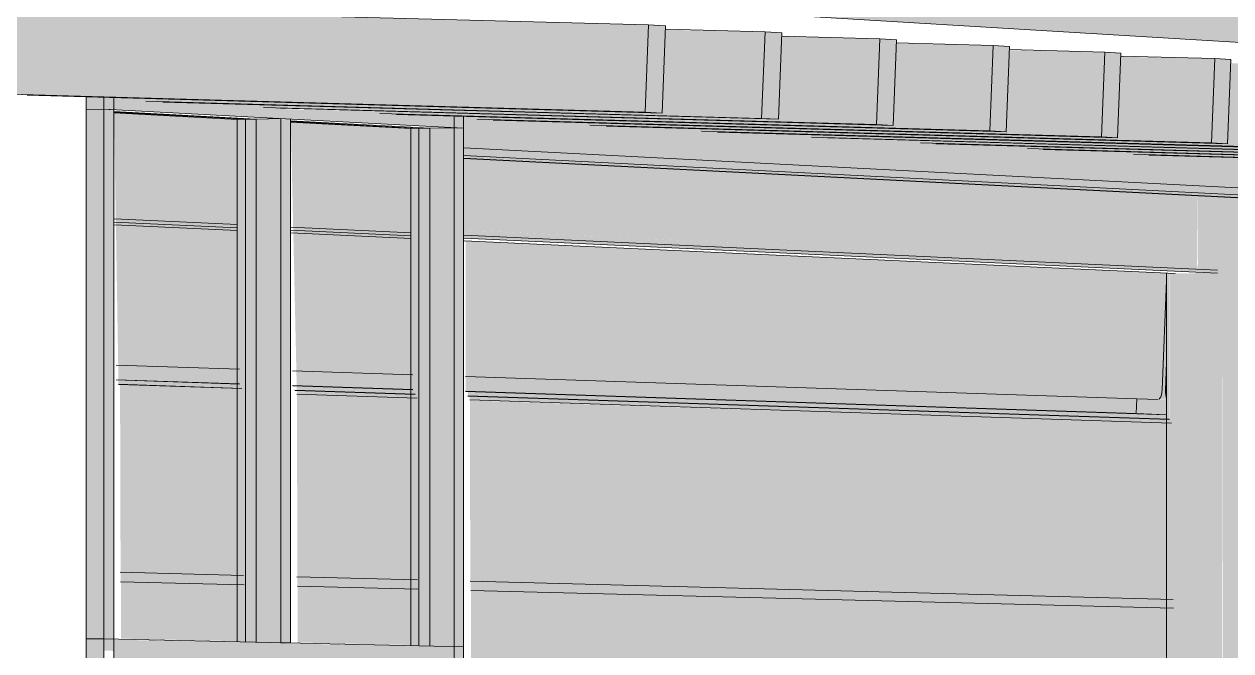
# Model space of a CAD drawing. Header units: inches. Extents: x 30764 to 92544, y -36095 to 66.
# Drawn here: x 92529.17136 to 92529.21422, y 66.01302 to 66.03527 of the extents above; entities that cross this region are included whole.
import ezdxf

# ---------------------------------------------------------------- set-up
doc = ezdxf.new("R2010")
doc.units = ezdxf.units.IN
doc.header["$MEASUREMENT"] = 0
for name, color, linetype, lineweight in [('A-GLAZ-CURT', 52, 'Continuous', 9), ('A-GLAZ-CWMG', 51, 'Continuous', 9), ('A-ROOF', 132, 'Continuous', 13), ('L-SITE-WALL', 31, 'Continuous', 13), ('M-HVAC-DUCT', 70, 'Continuous', 9), ('S-BEAM', 12, 'Continuous', 9), ('S-COLS', 52, 'Continuous', 9)]:
    doc.layers.add(name, color=color, linetype=linetype, lineweight=lineweight)

msp = doc.modelspace()

# ---------------------------------------------------------------- hatches: boundary and pattern name
at = {"layer": 'A-GLAZ-CURT', "transparency": 33554458}
for points in [[(92529.179608, 66.013326), (92529.179608, 66.031901), (92529.174548, 66.032151), (92529.174549, 66.032121), (92529.178931, 66.03189), (92529.178931, 66.013341)], [(92529.18577, 66.013191), (92529.18577, 66.031577), (92529.180824, 66.031837), (92529.180826, 66.031791), (92529.185098, 66.031566), (92529.185098, 66.013205)], [(92529.179175, 66.015361), (92529.179155, 66.022336), (92529.17477, 66.022481), (92529.17479, 66.015471), (92529.178918, 66.015367)], [(92529.185346, 66.015206), (92529.185325, 66.021989), (92529.18105, 66.022125), (92529.181071, 66.015313), (92529.183303, 66.015257)]]:
    msp.add_hatch(color=256, dxfattribs=at).paths.add_polyline_path(points, flags=0)
h = msp.add_hatch(color=256, dxfattribs=at)
h.paths.add_polyline_path([(92529.179186, 66.013356), (92529.179186, 66.015362), (92529.174801, 66.015472), (92529.174801, 66.013452), (92529.178929, 66.013361)], flags=0)
h.paths.add_polyline_path([(92529.179092, 66.02233), (92529.17894, 66.031891), (92529.174558, 66.032122), (92529.174715, 66.022476), (92529.178836, 66.022339)], flags=0)
h = msp.add_hatch(color=256, dxfattribs=at)
h.paths.add_polyline_path([(92529.185357, 66.01322), (92529.185357, 66.015206), (92529.181082, 66.015314), (92529.181082, 66.013314), (92529.183314, 66.013265)], flags=0)
h.paths.add_polyline_path([(92529.185319, 66.021989), (92529.185107, 66.031567), (92529.180835, 66.031792), (92529.18105, 66.022134), (92529.184985, 66.022)], flags=0)
at = {"layer": 'A-GLAZ-CWMG', "lineweight": 5}
for points in [[(92529.173566, 66.013021), (92529.174195, 66.013025), (92529.174195, 66.032673), (92529.173566, 66.032691), (92529.173566, 66.013025)], [(92529.180651, 66.031906), (92529.180651, 66.032278), (92529.179866, 66.032316), (92529.179866, 66.032407), (92529.175683, 66.032539), (92529.175683, 66.032632), (92529.174195, 66.032673), (92529.174195, 66.032247), (92529.180479, 66.031916)], [(92529.174546, 66.013017), (92529.174546, 66.032229), (92529.174195, 66.032217), (92529.174195, 66.013025), (92529.17429, 66.013023)], [(92529.186972, 66.031573), (92529.186949, 66.031998), (92529.183992, 66.032095), (92529.183992, 66.032185), (92529.180651, 66.032248), (92529.180651, 66.031906), (92529.186949, 66.031574)], [(92529.180479, 66.013307), (92529.180479, 66.031906), (92529.179608, 66.031901), (92529.179608, 66.013326), (92529.179951, 66.013319)], [(92529.180823, 66.013299), (92529.180823, 66.031897), (92529.180479, 66.031886), (92529.180479, 66.013307)], [(92529.253951, 66.027424), (92529.253951, 66.028377), (92529.252356, 66.028434), (92529.252356, 66.028502), (92529.249121, 66.028607), (92529.249121, 66.028676), (92529.245847, 66.028781), (92529.245847, 66.028851), (92529.242532, 66.028958), (92529.242532, 66.029029), (92529.239177, 66.029137), (92529.239177, 66.029209), (92529.235658, 66.029325), (92529.235658, 66.029394), (92529.23234, 66.029501), (92529.23234, 66.029575), (92529.228841, 66.029688), (92529.228841, 66.029763), (92529.22533, 66.029875), (92529.22533, 66.029951), (92529.221757, 66.030066), (92529.221757, 66.030143), (92529.218119, 66.03026), (92529.218119, 66.030338), (92529.214475, 66.030454), (92529.214475, 66.030534), (92529.210762, 66.030652), (92529.210762, 66.030733), (92529.207001, 66.030853), (92529.207001, 66.030935), (92529.203191, 66.031056), (92529.203191, 66.031139), (92529.19933, 66.031272), (92529.19933, 66.031346), (92529.195417, 66.031488), (92529.195417, 66.031556), (92529.191452, 66.031682), (92529.191452, 66.031769), (92529.187437, 66.031896), (92529.187437, 66.031984), (92529.186973, 66.031997), (92529.186973, 66.030879), (92529.253222, 66.027462)], [(92529.186635, 66.013171), (92529.186635, 66.031591), (92529.18577, 66.031573), (92529.18577, 66.013191)], [(92529.186972, 66.012753), (92529.186949, 66.031574), (92529.186635, 66.031562), (92529.186635, 66.01276)], [(92529.253224, 66.027149), (92529.253203, 66.02746), (92529.186975, 66.030876), (92529.186975, 66.030528), (92529.253203, 66.027151)], [(92529.180651, 66.012472), (92529.180651, 66.013303), (92529.174546, 66.013412), (92529.174546, 66.012597), (92529.180479, 66.012475)], [(92529.186635, 66.012348), (92529.186635, 66.013171), (92529.180651, 66.013278), (92529.180651, 66.012472), (92529.185769, 66.012366)], [(92529.174195, 66.002665), (92529.174195, 66.013025), (92529.173566, 66.013021), (92529.173566, 66.002668)]]:
    msp.add_hatch(color=256, dxfattribs=at).paths.add_polyline_path(points, flags=0)
at = {"layer": 'A-ROOF', "lineweight": 5}
msp.add_hatch(color=256, dxfattribs=at).paths.add_polyline_path([(92529.342807, 66.026841), (92529.342807, 66.02776), (92529.193532, 66.037119), (92529.193532, 66.03589), (92529.340917, 66.026955)], flags=0)
at = {"layer": 'L-SITE-WALL', "lineweight": 5}
h = msp.add_hatch(color=256, dxfattribs=at)
h.paths.add_polyline_path([(92529.229803, 66.008628), (92529.229803, 66.01052), (92529.215203, 66.010796), (92529.215203, 66.008855), (92529.227173, 66.008669)], flags=0)
h.paths.add_polyline_path([(92529.212196, 66.008902), (92529.212196, 66.010853), (92529.187235, 66.011325), (92529.187235, 66.009289), (92529.209627, 66.008942)], flags=0)
h.paths.add_polyline_path([(92529.229803, 66.011741), (92529.229803, 66.014088), (92529.215203, 66.014456), (92529.215203, 66.012049), (92529.227173, 66.011797)], flags=0)
h.paths.add_polyline_path([(92529.212196, 66.012113), (92529.212196, 66.014531), (92529.187235, 66.015159), (92529.187235, 66.01264), (92529.209627, 66.012167)], flags=0)
h.paths.add_polyline_path([(92529.349391, 66.027613), (92529.349391, 66.027742), (92529.17382, 66.038908), (92529.17382, 66.037672), (92529.19385, 66.037167), (92529.343189, 66.027787)], flags=0)
at = {"layer": 'M-HVAC-DUCT', "lineweight": 5}
h = msp.add_hatch(color=256, dxfattribs=at)
h.paths.add_polyline_path([(92529.244067, 66.01756), (92529.243969, 66.018348), (92529.243745, 66.019008), (92529.243511, 66.019462), (92529.243101, 66.019948), (92529.21603, 66.020873), (92529.215951, 66.020973), (92529.215168, 66.020999), (92529.215167, 66.018497), (92529.240297, 66.017682)], flags=0)
h.paths.add_polyline_path([(92529.21216, 66.018594), (92529.212162, 66.021099), (92529.187203, 66.021908), (92529.187201, 66.019404), (92529.209592, 66.018678)], flags=0)
h = msp.add_hatch(color=256, dxfattribs=at)
h.paths.add_polyline_path([(92529.240771, 66.014103), (92529.241413, 66.014174), (92529.242031, 66.014373), (92529.242601, 66.014694), (92529.243101, 66.015125), (92529.243511, 66.015648), (92529.243845, 66.016344), (92529.244004, 66.016889), (92529.244067, 66.01756), (92529.215167, 66.018497), (92529.215173, 66.014766), (92529.240304, 66.014116)], flags=0)
h.paths.add_polyline_path([(92529.212167, 66.014844), (92529.21216, 66.018594), (92529.187201, 66.019404), (92529.187207, 66.01549), (92529.209598, 66.01491)], flags=0)
h = msp.add_hatch(color=256, dxfattribs=at)
h.paths.add_polyline_path([(92529.236626, 66.013916), (92529.237152, 66.013974), (92529.237739, 66.014183), (92529.215188, 66.014767), (92529.21519, 66.014455), (92529.235935, 66.013933)], flags=0)
h.paths.add_polyline_path([(92529.212184, 66.014531), (92529.212182, 66.014845), (92529.187222, 66.015491), (92529.187224, 66.015158), (92529.209615, 66.014595)], flags=0)
at = {"layer": 'S-BEAM', "lineweight": 5}
for points in [[(92529.193419, 66.032148), (92529.19354, 66.035242), (92529.170855, 66.035843), (92529.170855, 66.032782), (92529.191772, 66.032194)], [(92529.194023, 66.032115), (92529.194143, 66.035206), (92529.19354, 66.035242), (92529.193419, 66.032148), (92529.19354, 66.032141)], [(92529.197555, 66.031923), (92529.197675, 66.034996), (92529.194146, 66.035071), (92529.194031, 66.032116), (92529.175683, 66.032632), (92529.175683, 66.032539), (92529.196154, 66.031963)], [(92529.201633, 66.031702), (92529.201753, 66.034753), (92529.198273, 66.034826), (92529.198158, 66.031892), (92529.179866, 66.032407), (92529.179866, 66.032316), (92529.200536, 66.031733)], [(92529.19815, 66.031891), (92529.19827, 66.03496), (92529.197675, 66.034996), (92529.197555, 66.031923), (92529.197675, 66.031917)], [(92529.20222, 66.03167), (92529.20234, 66.034718), (92529.201753, 66.034753), (92529.201633, 66.031702), (92529.201753, 66.031696)], [(92529.205655, 66.031484), (92529.205774, 66.034514), (92529.202343, 66.034585), (92529.202228, 66.031671), (92529.183992, 66.032185), (92529.183992, 66.032095), (92529.204918, 66.031505)], [(92529.209622, 66.031268), (92529.209741, 66.034278), (92529.206356, 66.034347), (92529.206242, 66.031453), (92529.187437, 66.031984), (92529.187462, 66.031895), (92529.2093, 66.031277)], [(92529.206234, 66.031452), (92529.206353, 66.034479), (92529.205774, 66.034514), (92529.205655, 66.031484), (92529.205775, 66.031477)], [(92529.210193, 66.031237), (92529.210312, 66.034244), (92529.209741, 66.034278), (92529.209622, 66.031268), (92529.209852, 66.031256)], [(92529.213536, 66.031056), (92529.213654, 66.034045), (92529.210315, 66.034112), (92529.210202, 66.031238), (92529.191452, 66.031769), (92529.191452, 66.031682), (92529.21032, 66.031147)], [(92529.217396, 66.030846), (92529.217513, 66.033815), (92529.21422, 66.033881), (92529.214107, 66.031026), (92529.195417, 66.031556), (92529.195417, 66.03147), (92529.216189, 66.030881)], [(92529.214099, 66.031025), (92529.214217, 66.034011), (92529.213654, 66.034045), (92529.213536, 66.031056), (92529.213682, 66.031048)], [(92529.221205, 66.03064), (92529.221321, 66.033588), (92529.218072, 66.033652), (92529.21796, 66.030817), (92529.19933, 66.031346), (92529.19933, 66.031262), (92529.22026, 66.030666)], [(92529.224963, 66.030436), (92529.225079, 66.033365), (92529.221873, 66.033427), (92529.221761, 66.030611), (92529.203191, 66.031139), (92529.203191, 66.031056), (92529.222456, 66.030507)], [(92529.228671, 66.030234), (92529.228787, 66.033144), (92529.225623, 66.033205), (92529.225512, 66.030407), (92529.207001, 66.030925), (92529.207001, 66.030853), (92529.226838, 66.030287)], [(92529.23233, 66.030036), (92529.232445, 66.032926), (92529.229323, 66.032985), (92529.229213, 66.030206), (92529.210762, 66.030733), (92529.210762, 66.030652), (92529.231221, 66.030067)], [(92529.211781, 66.022281), (92529.211934, 66.026428), (92529.18704, 66.027583), (92529.18704, 66.023092), (92529.210882, 66.022311)], [(92529.210859, 66.021442), (92529.21088, 66.02197), (92529.187038, 66.022756), (92529.187038, 66.022233), (92529.20937, 66.021491)], [(92529.211632, 66.021941), (92529.211702, 66.021985), (92529.211756, 66.022109), (92529.211773, 66.022281), (92529.18704, 66.023092), (92529.18704, 66.022756), (92529.211361, 66.021951)]]:
    msp.add_hatch(color=256, dxfattribs=at).paths.add_polyline_path(points, flags=0)
h = msp.add_hatch(color=256, dxfattribs=at)
h.paths.add_polyline_path([(92529.253212, 66.024862), (92529.253212, 66.027127), (92529.214935, 66.029078), (92529.214935, 66.02665), (92529.248827, 66.025067)], flags=0)
h.paths.add_polyline_path([(92529.21302, 66.026739), (92529.21302, 66.029175), (92529.186984, 66.030502), (92529.186984, 66.027955), (92529.209363, 66.02691)], flags=0)
h = msp.add_hatch(color=256, dxfattribs=at)
h.paths.add_polyline_path([(92529.253212, 66.024705), (92529.253212, 66.024862), (92529.214935, 66.026645), (92529.214935, 66.026481), (92529.249334, 66.024885)], flags=0)
h.paths.add_polyline_path([(92529.21311, 66.026566), (92529.213047, 66.026634), (92529.21302, 66.026739), (92529.186984, 66.027953), (92529.186984, 66.027779), (92529.209363, 66.02674)], flags=0)
h = msp.add_hatch(color=256, dxfattribs=at)
h.paths.add_polyline_path([(92529.25321, 66.024607), (92529.25321, 66.024705), (92529.214934, 66.026464), (92529.214934, 66.026377), (92529.248825, 66.02481)], flags=0)
h.paths.add_polyline_path([(92529.213745, 66.026432), (92529.213745, 66.026536), (92529.186983, 66.027771), (92529.186983, 66.027669), (92529.213056, 66.026463)], flags=0)
h = msp.add_hatch(color=256, dxfattribs=at)
h.paths.add_polyline_path([(92529.211934, 66.021401), (92529.211934, 66.021932), (92529.211361, 66.021951), (92529.210879, 66.021941), (92529.21088, 66.021441)], flags=0)
h.paths.add_polyline_path([(92529.211934, 66.021941), (92529.211906, 66.022109), (92529.211895, 66.022281), (92529.211934, 66.024063), (92529.211934, 66.026164), (92529.211756, 66.022109), (92529.21169, 66.021973), (92529.211702, 66.02195), (92529.211771, 66.021947)], flags=0)
h = msp.add_hatch(color=256, dxfattribs=at)
h.paths.add_polyline_path([(92529.252666, 66.020693), (92529.252821, 66.024544), (92529.215026, 66.026298), (92529.215026, 66.021932), (92529.252122, 66.020711)], flags=0)
h.paths.add_polyline_path([(92529.212027, 66.022031), (92529.212027, 66.023281), (92529.211999, 66.022111), (92529.212021, 66.022031)], flags=0)
h = msp.add_hatch(color=256, dxfattribs=at)
h.paths.add_polyline_path([(92529.251868, 66.019912), (92529.251888, 66.020402), (92529.215024, 66.021621), (92529.215024, 66.021139), (92529.251573, 66.019921)], flags=0)
h.paths.add_polyline_path([(92529.212025, 66.021239), (92529.212025, 66.021405), (92529.187121, 66.022233), (92529.187121, 66.022069), (92529.211723, 66.021249)], flags=0)
h = msp.add_hatch(color=256, dxfattribs=at)
h.paths.add_polyline_path([(92529.252932, 66.019737), (92529.252932, 66.019878), (92529.215103, 66.021139), (92529.215103, 66.021), (92529.252626, 66.019747)], flags=0)
h.paths.add_polyline_path([(92529.212103, 66.0211), (92529.212103, 66.021239), (92529.187191, 66.022053), (92529.187191, 66.021932), (92529.20954, 66.021185)], flags=0)
h = msp.add_hatch(color=256, dxfattribs=at)
h.paths.add_polyline_path([(92529.252537, 66.020377), (92529.252597, 66.020418), (92529.252644, 66.020534), (92529.252659, 66.020694), (92529.215026, 66.021932), (92529.215026, 66.021622), (92529.252283, 66.020387)], flags=0)
h.paths.add_polyline_path([(92529.212027, 66.02194), (92529.212027, 66.021949), (92529.211928, 66.021947)], flags=0)
at = {"layer": 'S-COLS', "lineweight": 5}
h = msp.add_hatch(color=256, dxfattribs=at)
h.paths.add_polyline_path([(92529.212046, 65.974948), (92529.21391, 65.97503), (92529.21391, 65.991985), (92529.212046, 65.991958), (92529.212046, 65.975957)], flags=0)
h.paths.add_polyline_path([(92529.212046, 65.993192), (92529.21391, 65.993214), (92529.21391, 66.010804), (92529.212046, 66.01084), (92529.212046, 65.993505)], flags=0)
h.paths.add_polyline_path([(92529.21391, 66.012059), (92529.21391, 66.02913), (92529.21302, 66.029175), (92529.213049, 66.026631), (92529.21311, 66.026566), (92529.213745, 66.026529), (92529.213714, 66.026433), (92529.212046, 66.026423), (92529.212046, 66.012099), (92529.213782, 66.012062)], flags=0)
h = msp.add_hatch(color=256, dxfattribs=at)
h.paths.add_polyline_path([(92529.21391, 65.97503), (92529.214153, 65.975041), (92529.214134, 65.991988), (92529.21391, 65.991985), (92529.21391, 65.975957)], flags=0)
h.paths.add_polyline_path([(92529.21391, 65.993214), (92529.214153, 65.993217), (92529.214153, 66.0108), (92529.21391, 66.010804), (92529.21391, 65.993499)], flags=0)
h.paths.add_polyline_path([(92529.214153, 66.012054), (92529.214153, 66.029117), (92529.21391, 66.02913), (92529.213941, 66.012058), (92529.214113, 66.012055)], flags=0)
h = msp.add_hatch(color=256, dxfattribs=at)
h.paths.add_polyline_path([(92529.214153, 65.975041), (92529.214921, 65.975075), (92529.214921, 65.991999), (92529.214153, 65.991988), (92529.214153, 65.975957)], flags=0)
h.paths.add_polyline_path([(92529.214153, 65.993217), (92529.214921, 65.993226), (92529.214921, 66.010785), (92529.214153, 66.0108), (92529.214153, 65.993499)], flags=0)
h.paths.add_polyline_path([(92529.214921, 66.012038), (92529.214921, 66.029078), (92529.214153, 66.029117), (92529.214153, 66.012054), (92529.214784, 66.01204)], flags=0)
h = msp.add_hatch(color=256, dxfattribs=at)
h.paths.add_polyline_path([(92529.211933, 65.974943), (92529.212031, 65.974948), (92529.212022, 65.991958), (92529.211933, 65.991957), (92529.211933, 65.975957)], flags=0)
h.paths.add_polyline_path([(92529.211933, 65.993191), (92529.212031, 65.993192), (92529.212031, 66.01084), (92529.211933, 66.010842), (92529.211933, 65.993506)], flags=0)
h.paths.add_polyline_path([(92529.212031, 66.012099), (92529.212031, 66.026423), (92529.211933, 66.026428), (92529.211945, 66.012101), (92529.211995, 66.0121)], flags=0)

# ---------------------------------------------------------------- linework, layer by layer
at = {"layer": 'A-GLAZ-CURT'}
for p, q in [((92529.179608, 66.031901), (92529.174548, 66.032168)), ((92529.174548, 66.032141), (92529.179221, 66.031895)), ((92529.179221, 66.031895), (92529.179608, 66.031901)), ((92529.179221, 66.031895), (92529.179221, 66.013335)), ((92529.179608, 66.013326), (92529.179608, 66.031901)), ((92529.18577, 66.031577), (92529.180824, 66.031837)), ((92529.180825, 66.031811), (92529.185386, 66.031571)), ((92529.185386, 66.031571), (92529.18577, 66.031577)), ((92529.185386, 66.031571), (92529.185386, 66.013199)), ((92529.18577, 66.013191), (92529.18577, 66.031577))]:
    msp.add_line(p, q, dxfattribs=at)
at = {"layer": 'A-GLAZ-CWMG'}
for p, q in [((92529.174195, 66.032247), (92529.174195, 66.032659)), ((92529.174195, 66.032659), (92529.174195, 66.013025)), ((92529.174546, 66.013017), (92529.174546, 66.03264)), ((92529.173566, 66.032237), (92529.174195, 66.032247)), ((92529.173566, 66.032237), (92529.174195, 66.032247)), ((92529.174195, 66.032247), (92529.180651, 66.031906)), ((92529.174195, 66.032247), (92529.174546, 66.032229)), ((92529.174195, 66.032247), (92529.174195, 66.013445)), ((92529.174546, 66.013437), (92529.174546, 66.032229)), ((92529.174549, 66.032121), (92529.178931, 66.03189)), ((92529.178931, 66.03189), (92529.179608, 66.031901)), ((92529.178931, 66.03189), (92529.178931, 66.013341)), ((92529.179608, 66.031901), (92529.180479, 66.031916)), ((92529.180479, 66.031916), (92529.180823, 66.031897)), ((92529.180479, 66.031916), (92529.180479, 66.013307)), ((92529.180651, 66.031906), (92529.186972, 66.031573)), ((92529.180823, 66.013299), (92529.180823, 66.031897)), ((92529.180826, 66.031791), (92529.185098, 66.031566)), ((92529.186635, 66.031994), (92529.186635, 66.01276)), ((92529.186972, 66.031976), (92529.186972, 66.031573)), ((92529.186972, 66.012753), (92529.186972, 66.031976)), ((92529.185098, 66.031566), (92529.18577, 66.031577)), ((92529.185098, 66.031566), (92529.185098, 66.013205)), ((92529.185098, 66.031566), (92529.185098, 66.013205)), ((92529.18577, 66.031577), (92529.186635, 66.031591)), ((92529.186635, 66.031591), (92529.186972, 66.031573)), ((92529.186635, 66.031591), (92529.186635, 66.013171)), ((92529.186972, 66.013164), (92529.186972, 66.031573)), ((92529.253951, 66.027424), (92529.186973, 66.030879)), ((92529.253326, 66.027219), (92529.186975, 66.030612)), ((92529.253326, 66.027128), (92529.186975, 66.03051)), ((92529.253202, 66.027126), (92529.186975, 66.030501)), ((92529.174195, 66.013445), (92529.173566, 66.013441)), ((92529.174195, 66.013445), (92529.173566, 66.013441)), ((92529.174195, 66.012605), (92529.174195, 66.013445)), ((92529.180651, 66.013303), (92529.174195, 66.013445)), ((92529.174546, 66.013437), (92529.174195, 66.013445)), ((92529.180823, 66.013299), (92529.180479, 66.013307)), ((92529.186972, 66.013164), (92529.180651, 66.013303)), ((92529.174195, 66.013025), (92529.174195, 66.002665)), ((92529.174546, 66.002663), (92529.174546, 66.013017)), ((92529.186972, 66.013164), (92529.186635, 66.013171)), ((92529.186972, 66.013164), (92529.186972, 66.012341))]:
    msp.add_line(p, q, dxfattribs=at)
at = {"layer": 'A-ROOF'}
msp.add_line((92529.342807, 66.026841), (92529.193532, 66.03589), dxfattribs=at)
at = {"layer": 'L-SITE-WALL'}
msp.add_line((92529.173566, 66.002668), (92529.173566, 66.03269), dxfattribs=at)
at = {"layer": 'M-HVAC-DUCT'}
for p, q in [((92529.179157, 66.015696), (92529.174772, 66.01581)), ((92529.179174, 66.015359), (92529.174788, 66.015469)), ((92529.185328, 66.015537), (92529.181053, 66.015647)), ((92529.212165, 66.014842), (92529.187206, 66.015488)), ((92529.185345, 66.015204), (92529.181069, 66.015312)), ((92529.212183, 66.014529), (92529.187222, 66.015157))]:
    msp.add_line(p, q, dxfattribs=at)
at = {"layer": 'S-BEAM'}
for p, q in [((92529.170855, 66.035843), (92529.19354, 66.035242)), ((92529.19354, 66.035242), (92529.193419, 66.032148)), ((92529.194143, 66.035206), (92529.19354, 66.035242)), ((92529.194023, 66.032115), (92529.194143, 66.035206)), ((92529.194147, 66.03509), (92529.197675, 66.034996)), ((92529.197675, 66.034996), (92529.197555, 66.031923)), ((92529.19827, 66.03496), (92529.197675, 66.034996)), ((92529.19815, 66.031891), (92529.19827, 66.03496)), ((92529.198274, 66.034846), (92529.201753, 66.034753)), ((92529.201753, 66.034753), (92529.201633, 66.031702)), ((92529.20234, 66.034718), (92529.201753, 66.034753)), ((92529.20222, 66.03167), (92529.20234, 66.034718)), ((92529.202343, 66.034605), (92529.205774, 66.034514)), ((92529.205774, 66.034514), (92529.205655, 66.031484)), ((92529.206353, 66.034479), (92529.205774, 66.034514)), ((92529.206234, 66.031452), (92529.206353, 66.034479)), ((92529.206357, 66.034368), (92529.209741, 66.034278)), ((92529.209741, 66.034278), (92529.209622, 66.031268)), ((92529.210312, 66.034244), (92529.209741, 66.034278)), ((92529.210193, 66.031237), (92529.210312, 66.034244)), ((92529.210316, 66.034134), (92529.213654, 66.034045)), ((92529.213654, 66.034045), (92529.213536, 66.031056)), ((92529.214217, 66.034011), (92529.213654, 66.034045)), ((92529.214099, 66.031025), (92529.214217, 66.034011)), ((92529.193419, 66.032148), (92529.170855, 66.032782)), ((92529.194023, 66.032115), (92529.171474, 66.032749)), ((92529.197555, 66.031923), (92529.175683, 66.032539)), ((92529.19815, 66.031891), (92529.176293, 66.032506)), ((92529.201633, 66.031702), (92529.179866, 66.032316)), ((92529.20222, 66.03167), (92529.180468, 66.032283)), ((92529.193419, 66.032148), (92529.194023, 66.032115)), ((92529.205655, 66.031484), (92529.183992, 66.032095)), ((92529.206234, 66.031452), (92529.184586, 66.032064)), ((92529.209622, 66.031268), (92529.187437, 66.031896)), ((92529.210193, 66.031237), (92529.18802, 66.031865)), ((92529.197555, 66.031923), (92529.19815, 66.031891)), ((92529.201633, 66.031702), (92529.20222, 66.03167)), ((92529.213536, 66.031056), (92529.191452, 66.031682)), ((92529.214099, 66.031025), (92529.192031, 66.031651)), ((92529.217396, 66.030846), (92529.195417, 66.03147)), ((92529.217952, 66.030816), (92529.195988, 66.03144)), ((92529.205655, 66.031484), (92529.206234, 66.031452)), ((92529.221205, 66.03064), (92529.19933, 66.031262)), ((92529.221753, 66.03061), (92529.199893, 66.031232)), ((92529.224963, 66.030436), (92529.203191, 66.031056)), ((92529.225504, 66.030406), (92529.203747, 66.031026)), ((92529.228671, 66.030234), (92529.207001, 66.030853)), ((92529.209622, 66.031268), (92529.210193, 66.031237)), ((92529.213536, 66.031056), (92529.214099, 66.031025)), ((92529.229205, 66.030205), (92529.20755, 66.030823)), ((92529.23233, 66.030036), (92529.210762, 66.030652)), ((92529.232857, 66.030007), (92529.211304, 66.030623)), ((92529.174556, 66.028355), (92529.178939, 66.028152)), ((92529.178939, 66.02804), (92529.174556, 66.028243)), ((92529.178942, 66.027948), (92529.174559, 66.028149)), ((92529.180833, 66.028064), (92529.185106, 66.027866)), ((92529.185106, 66.027755), (92529.180833, 66.027953)), ((92529.185109, 66.027663), (92529.180836, 66.02786)), ((92529.186983, 66.027778), (92529.213745, 66.026536)), ((92529.213745, 66.026432), (92529.186983, 66.027669)), ((92529.212242, 66.026413), (92529.186986, 66.027577)), ((92529.211934, 66.026164), (92529.211781, 66.022281)), ((92529.174634, 66.023165), (92529.179009, 66.023021)), ((92529.211895, 66.022277), (92529.211934, 66.023273)), ((92529.1809, 66.022958), (92529.185165, 66.022818)), ((92529.187038, 66.022756), (92529.21088, 66.02197)), ((92529.179009, 66.0225), (92529.174634, 66.022646)), ((92529.179012, 66.022492), (92529.174637, 66.022638)), ((92529.179089, 66.022336), (92529.174712, 66.022482)), ((92529.179092, 66.02233), (92529.174715, 66.022476)), ((92529.185165, 66.022296), (92529.1809, 66.022437)), ((92529.185169, 66.022288), (92529.180904, 66.02243)), ((92529.185247, 66.022131), (92529.180981, 66.022273)), ((92529.185251, 66.022125), (92529.180984, 66.022267)), ((92529.185317, 66.021994), (92529.181049, 66.022137)), ((92529.210859, 66.021442), (92529.187038, 66.022233)), ((92529.211942, 66.021398), (92529.187042, 66.022226)), ((92529.212031, 66.021239), (92529.187121, 66.022069)), ((92529.212035, 66.021232), (92529.187125, 66.022062)), ((92529.212109, 66.0211), (92529.187191, 66.021932)), ((92529.21088, 66.02197), (92529.210859, 66.021442)), ((92529.211632, 66.021941), (92529.21088, 66.02197)), ((92529.211632, 66.021941), (92529.211632, 66.021941)), ((92529.210859, 66.021442), (92529.21194, 66.021401))]:
    msp.add_line(p, q, dxfattribs=at)
for points in [[(92529.211781, 66.022281, 0), (92529.211773, 66.022192, 0), (92529.211756, 66.022109, 0), (92529.211732, 66.022038, 0), (92529.211702, 66.021985, 0), (92529.211667, 66.021951, 0)], [(92529.211925, 66.022031, 0), (92529.211906, 66.022103, 0), (92529.211896, 66.022187, 0), (92529.211895, 66.022277, 0)]]:
    msp.add_polyline3d(points, dxfattribs=at)
at = {"layer": 'S-COLS'}
msp.add_line((92529.211931, 66.012099), (92529.211931, 66.026412), dxfattribs=at)

doc.saveas('drawing.dxf')
